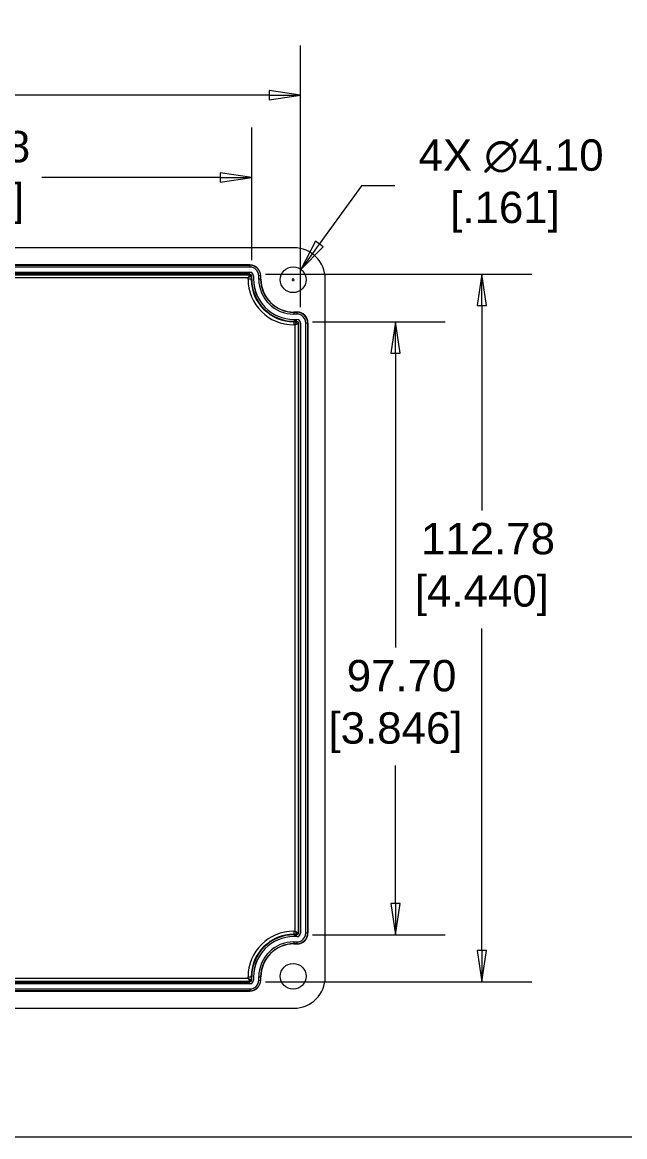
# Model space of a CAD drawing. Header units: millimetres. Extents: x 23 to 674, y 24 to 517.
# Drawn here: x 157.3 to 253.3, y 24.1 to 201.7 of the extents above; entities that cross this region are included whole.
import ezdxf

# ---------------------------------------------------------------- set-up
doc = ezdxf.new("R2010")
doc.units = ezdxf.units.MM
doc.header["$LTSCALE"] = 2.5
for name, color, linetype, lineweight in [('Dimension (ANSI)', 7, 'Continuous', 9), ('Sketch Geometry (ANSI)', 7, 'Continuous', 9), ('Symbol (ANSI)', 7, 'Continuous', 9), ('Visible (ANSI)', 7, 'Continuous', 9), ('Visible Narrow (ANSI)', 7, 'Continuous', 9)]:
    doc.layers.add(name, color=color, linetype=linetype, lineweight=lineweight)
doc.styles.add('Note Text (ANSI)', font='arial.ttf')
doc.styles.add('Text Style20', font='arial.ttf')
doc.dimstyles.new('Default - mm (ANSI)', dxfattribs={"dimscale": 2.5, "dimtxt": 2, "dimasz": 2, "dimexe": 3.175, "dimexo": 1, "dimgap": 0.8, "dimtad": 0, "dimtih": 1, "dimtoh": 1, "dimrnd": 1e-08, "dimzin": 4, "dimdsep": 46, "dimtxsty": 'Note Text (ANSI)', "dimblk": 'Filled-1', "dimcen": 0.09, "dimdle": 10, "dimclrd": 256, "dimclre": 256, "dimclrt": 256, "dimadec": 1, "dimazin": 0, "dimtfac": 1.524, "dimtofl": 0, "dimtmove": 0, "dimatfit": 3, "dimfxl": 0, "dimtolj": 1, "dimtzin": 0, "dimlwd": -1, "dimlwe": -1, "dimarcsym": 0})

# ---------------------------------------------------------------- blocks, each defined once
blk = doc.blocks.new('Title Blocks HAMMOND')
at = {"layer": 'Sketch Geometry (ANSI)'}
blk.add_line((9.353, 9.64), (173.942, 9.64), dxfattribs=at)
at = {"layer": 'Symbol (ANSI)', "style": 'Text Style20'}
blk.add_attdef('<TITLE>_001', (229.212, 16.349), '', height=5, dxfattribs=at)
blk = doc.blocks.new('Filled-1')
at = {"color": 0}
for p, q in [((0, 0), (-1, 0.15)), ((-1, 0.15), (-1, -0.15)), ((-1, 0), (0, 0)), ((-1, -0.15), (0, 0))]:
    blk.add_line(p, q, dxfattribs=at)
at = {"color": 0, "flags": 128}
blk.add_lwpolyline([(-1, -0.15), (0, 0), (-1, 0.15), (-1, -0.15)], dxfattribs=at)
at = {"color": 0}
blk.add_solid([(-1, -0.15), (0, 0), (-1, 0.15), (-1, -0.15)], dxfattribs=at)
blk = doc.blocks.new('*D7')
at = {"layer": 'Defpoints', "color": 0, "transparency": 16777216}
for p in [(201.63, 190.09), (64.56, 153.8), (201.63, 153.8)]:
    blk.add_point(p, dxfattribs=at)
at = {"layer": 'Dimension (ANSI)', "transparency": 16777216}
for p, q in [((64.56, 156.3), (64.56, 198.03)), ((201.63, 156.3), (201.63, 198.03)), ((69.56, 190.09), (107.86, 190.09)), ((196.63, 190.09), (134.85, 190.09))]:
    blk.add_line(p, q, dxfattribs=at)
at = {"layer": 'Dimension (ANSI)', "transparency": 16777216, "xscale": 5, "yscale": 5, "zscale": 5, "rotation": 180}
blk.add_blockref('Filled-1', (64.56, 190.09), dxfattribs=at)
at = {"layer": 'Dimension (ANSI)', "transparency": 16777216, "xscale": 5, "yscale": 5, "zscale": 5}
blk.add_blockref('Filled-1', (201.63, 190.09), dxfattribs=at)
at = {"layer": 'Dimension (ANSI)', "transparency": 16777216, "insert": (121.36, 190.09), "char_height": 5, "attachment_point": 5, "style": 'Note Text (ANSI)'}
blk.add_mtext('\\A1; 137.07\\P[5.396]', dxfattribs=at)
blk = doc.blocks.new('*D8')
at = {"layer": 'Defpoints', "color": 0, "transparency": 16777216}
for p in [(201.05, 154), (201.05, 56.31), (216.75, 56.31)]:
    blk.add_point(p, dxfattribs=at)
at = {"layer": 'Dimension (ANSI)', "transparency": 16777216}
for p, q in [((203.55, 154), (224.69, 154)), ((216.75, 149), (216.75, 102.07)), ((216.75, 61.31), (216.75, 83.3)), ((203.55, 56.31), (224.69, 56.31))]:
    blk.add_line(p, q, dxfattribs=at)
at = {"layer": 'Dimension (ANSI)', "transparency": 16777216, "xscale": 5, "yscale": 5, "zscale": 5}
for p, rotation in [((216.75, 154), 90), ((216.75, 56.31), 270)]:
    blk.add_blockref('Filled-1', p, dxfattribs=dict(at, rotation=rotation))
at = {"layer": 'Dimension (ANSI)', "transparency": 16777216, "insert": (216.75, 92.68), "char_height": 5, "attachment_point": 5, "style": 'Note Text (ANSI)'}
blk.add_mtext('\\A1; 97.70\\P[3.846]', dxfattribs=at)
blk = doc.blocks.new('*D9')
at = {"layer": 'Defpoints', "color": 0, "transparency": 16777216}
for p in [(193.84, 176.99), (72.06, 161.3), (193.84, 161.3)]:
    blk.add_point(p, dxfattribs=at)
at = {"layer": 'Dimension (ANSI)', "transparency": 16777216}
for p, q in [((72.06, 163.8), (72.06, 184.93)), ((193.84, 163.8), (193.84, 184.93)), ((77.06, 176.99), (133.39, 176.99)), ((188.84, 176.99), (160.38, 176.99))]:
    blk.add_line(p, q, dxfattribs=at)
at = {"layer": 'Dimension (ANSI)', "transparency": 16777216, "xscale": 5, "yscale": 5, "zscale": 5, "rotation": 180}
blk.add_blockref('Filled-1', (72.06, 176.99), dxfattribs=at)
at = {"layer": 'Dimension (ANSI)', "transparency": 16777216, "xscale": 5, "yscale": 5, "zscale": 5}
blk.add_blockref('Filled-1', (193.84, 176.99), dxfattribs=at)
at = {"layer": 'Dimension (ANSI)', "transparency": 16777216, "insert": (146.89, 176.99), "char_height": 5, "attachment_point": 5, "style": 'Note Text (ANSI)'}
blk.add_mtext('\\A1; 121.78\\P[4.794]', dxfattribs=at)
blk = doc.blocks.new('*D10')
at = {"layer": 'Defpoints', "color": 0, "transparency": 16777216}
for p in [(193.55, 161.59), (193.55, 48.81), (230.52, 48.81)]:
    blk.add_point(p, dxfattribs=at)
at = {"layer": 'Dimension (ANSI)', "transparency": 16777216}
for p, q in [((196.05, 161.59), (238.46, 161.59)), ((230.52, 156.59), (230.52, 123.9)), ((230.52, 53.81), (230.52, 105.14)), ((196.05, 48.81), (238.46, 48.81))]:
    blk.add_line(p, q, dxfattribs=at)
at = {"layer": 'Dimension (ANSI)', "transparency": 16777216, "xscale": 5, "yscale": 5, "zscale": 5}
for p, rotation in [((230.52, 161.59), 90), ((230.52, 48.81), 270)]:
    blk.add_blockref('Filled-1', p, dxfattribs=dict(at, rotation=rotation))
at = {"layer": 'Dimension (ANSI)', "transparency": 16777216, "insert": (230.52, 114.52), "char_height": 5, "attachment_point": 5, "style": 'Note Text (ANSI)'}
blk.add_mtext('\\A1; 112.78\\P[4.440]', dxfattribs=at)
blk = doc.blocks.new('*D26')
at = {"layer": 'Defpoints', "color": 0, "transparency": 16777216}
for p in [(201.66, 162.35), (199.24, 159.04)]:
    blk.add_point(p, dxfattribs=at)
at = {"layer": 'Dimension (ANSI)', "transparency": 16777216}
for p, q in [((211.36, 175.64), (204.61, 166.39)), ((216.64, 175.64), (211.36, 175.64)), ((200.22, 160.7), (200.67, 160.7)), ((200.45, 160.47), (200.45, 160.92))]:
    blk.add_line(p, q, dxfattribs=at)
at = {"layer": 'Dimension (ANSI)', "transparency": 16777216, "xscale": 5, "yscale": 5, "zscale": 5, "rotation": 233.8482467399083}
blk.add_blockref('Filled-1', (201.66, 162.35), dxfattribs=at)
at = {"layer": 'Dimension (ANSI)', "transparency": 16777216, "insert": (234.2, 175.64), "char_height": 5, "attachment_point": 5, "style": 'Note Text (ANSI)'}
blk.add_mtext('\\A1; 4X ∅4.10\\P[.161]', dxfattribs=at)

msp = doc.modelspace()

# ---------------------------------------------------------------- linework, layer by layer
at = {"layer": 'Visible (ANSI)'}
for p, q in [((200.5507, 165.796), (65.3473, 165.796)), ((193.549, 163.046), (72.349, 163.046)), ((72.349, 161.8698), (193.549, 161.8698)), ((193.549, 161.5852), (72.349, 161.5852)), ((193.8383, 160.796), (193.8383, 161.296)), ((194.1229, 161.296), (194.1229, 160.796)), ((195.299, 160.796), (195.299, 161.296)), ((205.549, 49.5943), (205.549, 160.7977)), ((201.049, 155.546), (200.549, 155.546)), ((200.549, 154.3698), (201.049, 154.3698)), ((201.049, 154.0852), (200.549, 154.0852)), ((201.3383, 56.596), (201.3383, 153.796)), ((201.6229, 153.796), (201.6229, 56.596)), ((202.799, 56.596), (202.799, 153.796)), ((200.549, 56.3067), (201.049, 56.3067)), ((201.049, 56.0221), (200.549, 56.0221)), ((200.549, 54.846), (201.049, 54.846)), ((72.349, 48.8067), (193.549, 48.8067)), ((193.549, 48.5221), (72.349, 48.5221)), ((193.8383, 49.096), (193.8383, 49.596)), ((194.1229, 49.596), (194.1229, 49.096)), ((195.299, 49.096), (195.299, 49.596)), ((72.349, 47.346), (193.549, 47.346)), ((65.3473, 44.596), (200.5507, 44.596))]:
    msp.add_line(p, q, dxfattribs=at)
for centre in [(200.449, 160.696), (200.449, 49.696)]:
    msp.add_circle(centre, 2.05, dxfattribs=at)
for centre, radius, start, end in [((193.549, 161.296), 1.75, 0, 90), ((193.549, 161.296), 0.5739, 0, 90), ((193.549, 161.296), 0.2893, 0, 90), ((200.549, 160.796), 6.7107, 180, 270), ((200.549, 160.796), 6.4261, 180, 270), ((200.549, 160.796), 6.4261, 180, 270), ((200.549, 160.796), 5.25, 180, 270), ((201.049, 153.796), 1.75, 0, 90), ((201.049, 153.796), 0.5739, 0, 90), ((201.049, 153.796), 0.2893, 0, 90), ((200.549, 49.596), 6.7107, 90, 180), ((200.549, 49.596), 6.4261, 90, 180), ((200.549, 49.596), 6.4261, 90, 180), ((201.049, 56.596), 0.5739, 270, 0), ((201.049, 56.596), 0.2893, 270, 0), ((201.049, 56.596), 1.75, 270, 0), ((200.549, 49.596), 5.25, 90, 180), ((193.549, 49.096), 0.5739, 270, 0), ((193.549, 49.096), 0.2893, 270, 0), ((193.549, 49.096), 1.75, 270, 0)]:
    msp.add_arc(centre, radius, start, end, dxfattribs=at)
for centre, major_axis, start_param, end_param in [((200.5473, 160.7943), (-3.538, -3.538), 2.35653711, 3.9266482), ((200.5473, 49.5977), (3.538, -3.538), 5.49812976, 7.06824085)]:
    msp.add_ellipse(centre, major_axis=major_axis, ratio=0.999315, start_param=start_param, end_param=end_param, dxfattribs=at)
at = {"layer": 'Visible Narrow (ANSI)'}
for p, q in [((72.349, 163.0143), (193.549, 163.0143)), ((193.549, 162.7144), (72.349, 162.7144)), ((72.349, 161.8775), (193.549, 161.8775)), ((193.549, 163.0143), (193.549, 163.046)), ((193.549, 163.0143), (193.549, 162.7144)), ((193.549, 161.8775), (193.549, 161.8698)), ((72.349, 161.5037), (193.549, 161.5037)), ((193.2569, 161.0039), (72.6411, 161.0039)), ((193.2569, 160.796), (193.2569, 161.0039)), ((193.7567, 160.796), (193.2569, 160.796)), ((193.549, 161.5037), (193.549, 161.5852)), ((193.7567, 161.296), (193.8383, 161.296)), ((193.7567, 161.296), (193.7567, 160.796)), ((193.7567, 160.796), (193.8383, 160.796)), ((194.1305, 161.296), (194.1229, 161.296)), ((194.1305, 160.796), (194.1229, 160.796)), ((194.1305, 161.296), (194.1305, 160.796)), ((194.9675, 160.796), (194.9675, 161.296)), ((195.2674, 161.296), (194.9675, 161.296)), ((195.2674, 160.796), (194.9675, 160.796)), ((195.2674, 161.296), (195.299, 161.296)), ((195.2674, 161.296), (195.2674, 160.796)), ((195.2674, 160.796), (195.299, 160.796)), ((200.549, 155.5143), (200.549, 155.546)), ((200.549, 155.5143), (201.049, 155.5143)), ((200.549, 155.5143), (200.549, 155.2144)), ((201.049, 155.2144), (200.549, 155.2144)), ((201.049, 155.5143), (201.049, 155.546)), ((201.049, 155.5143), (201.049, 155.2144)), ((200.549, 154.3775), (201.049, 154.3775)), ((200.549, 154.3698), (200.549, 154.3775)), ((200.549, 154.0037), (200.549, 154.0852)), ((200.549, 154.0037), (201.049, 154.0037)), ((200.549, 154.0037), (200.549, 153.5039)), ((200.7569, 153.5039), (200.549, 153.5039)), ((200.7569, 56.888), (200.7569, 153.5039)), ((201.049, 154.3698), (201.049, 154.3775)), ((201.049, 154.0037), (201.049, 154.0852)), ((201.2567, 153.796), (201.3383, 153.796)), ((201.2567, 153.796), (201.2567, 56.596)), ((201.6229, 153.796), (201.6305, 153.796)), ((201.6305, 153.796), (201.6305, 56.596)), ((202.4675, 56.596), (202.4675, 153.796)), ((202.7674, 153.796), (202.4675, 153.796)), ((202.7674, 153.796), (202.799, 153.796)), ((202.7674, 153.796), (202.7674, 56.596)), ((200.549, 56.888), (200.7569, 56.888)), ((200.549, 56.888), (200.549, 56.3882)), ((200.549, 56.3882), (200.549, 56.3067)), ((201.049, 56.3882), (200.549, 56.3882)), ((200.549, 56.0221), (200.549, 56.0144)), ((201.049, 56.0144), (200.549, 56.0144)), ((200.549, 55.1775), (201.049, 55.1775)), ((200.549, 55.1775), (200.549, 54.8776)), ((201.049, 56.3882), (201.049, 56.3067)), ((201.049, 56.0221), (201.049, 56.0144)), ((201.049, 55.1775), (201.049, 54.8776)), ((201.2567, 56.596), (201.3383, 56.596)), ((201.6229, 56.596), (201.6305, 56.596)), ((202.4675, 56.596), (202.7674, 56.596)), ((202.7674, 56.596), (202.799, 56.596)), ((200.549, 54.8776), (200.549, 54.846)), ((201.049, 54.8776), (200.549, 54.8776)), ((201.049, 54.8776), (201.049, 54.846)), ((193.549, 48.8882), (72.349, 48.8882)), ((193.549, 48.5144), (72.349, 48.5144)), ((72.6411, 49.388), (193.2569, 49.388)), ((193.2569, 49.388), (193.2569, 49.596)), ((193.2569, 49.596), (193.7567, 49.596)), ((193.549, 48.8882), (193.549, 48.8067)), ((193.549, 48.5221), (193.549, 48.5144)), ((193.7567, 49.596), (193.8383, 49.596)), ((193.7567, 49.596), (193.7567, 49.096)), ((193.7567, 49.096), (193.8383, 49.096)), ((194.1229, 49.596), (194.1305, 49.596)), ((194.1229, 49.096), (194.1305, 49.096)), ((194.1305, 49.596), (194.1305, 49.096)), ((194.9675, 49.096), (194.9675, 49.596)), ((194.9675, 49.596), (195.2674, 49.596)), ((194.9675, 49.096), (195.2674, 49.096)), ((195.2674, 49.596), (195.299, 49.596)), ((195.2674, 49.596), (195.2674, 49.096)), ((195.2674, 49.096), (195.299, 49.096)), ((72.349, 47.6775), (193.549, 47.6775)), ((193.549, 47.3776), (72.349, 47.3776)), ((193.549, 47.6775), (193.549, 47.3776)), ((193.549, 47.3776), (193.549, 47.346))]:
    msp.add_line(p, q, dxfattribs=at)
for centre, radius, start, end in [((193.549, 161.296), 1.7184, 0, 90), ((193.549, 161.296), 1.4185, 0, 90), ((193.549, 161.296), 0.5815, 0, 90), ((200.549, 160.796), 7.2921, 180, 270), ((200.549, 160.796), 6.7922, 180, 270), ((200.549, 160.796), 6.4185, 180, 270), ((200.549, 160.796), 5.5815, 180, 270), ((200.549, 160.796), 5.2816, 180, 270), ((201.049, 153.796), 1.7184, 0, 90), ((201.049, 153.796), 1.4185, 0, 90), ((201.049, 153.796), 0.5815, 0, 90), ((200.549, 49.596), 7.2921, 90, 180), ((200.549, 49.596), 6.7922, 90, 180), ((200.549, 49.596), 6.4185, 90, 180), ((200.549, 49.596), 5.5815, 90, 180), ((201.049, 56.596), 1.4185, 270, 0), ((201.049, 56.596), 0.5815, 270, 0), ((201.049, 56.596), 1.7184, 270, 0), ((200.549, 49.596), 5.2816, 90, 180), ((193.549, 49.096), 1.4185, 270, 0), ((193.549, 49.096), 0.5815, 270, 0), ((193.549, 49.096), 1.7184, 270, 0)]:
    msp.add_arc(centre, radius, start, end, dxfattribs=at)
for points, knots in [([(193.549, 161.5037), (193.549, 161.503), (193.5472, 161.4992), (193.5402, 161.4859), (193.535, 161.4765), (193.5243, 161.4577), (193.5201, 161.4502), (193.5107, 161.4339), (193.5056, 161.425), (193.4946, 161.406), (193.4887, 161.3959), (193.4762, 161.3745), (193.4695, 161.3631), (193.4552, 161.3388), (193.4477, 161.3259), (193.4321, 161.2995), (193.4241, 161.2859), (193.4077, 161.2581), (193.3992, 161.2438), (193.3819, 161.2144), (193.373, 161.1994), (193.3463, 161.1545), (193.3282, 161.1239), (193.292, 161.063), (193.274, 161.0327), (193.2569, 161.0039)], [0, 0, 0, 0, 0.11258565, 0.11258565, 0.2251713, 0.2251713, 0.28858504, 0.28858504, 0.35199878, 0.35199878, 0.41541252, 0.41541252, 0.47882626, 0.47882626, 0.54547262, 0.54547262, 0.61211899, 0.61211899, 0.67876535, 0.67876535, 0.74541171, 0.74541171, 0.87270585, 0.87270585, 1, 1, 1, 1]), ([(193.7567, 161.296), (193.7559, 161.296), (193.7515, 161.2938), (193.7436, 161.2896), (193.7396, 161.2875), (193.7348, 161.2848), (193.729, 161.2816), (193.7233, 161.2784), (193.7158, 161.2742), (193.7092, 161.2704), (193.6959, 161.2629), (193.6796, 161.2535), (193.6601, 161.2421), (193.6504, 161.2365), (193.6398, 161.2303), (193.6285, 161.2237), (193.6229, 161.2204), (193.617, 161.217), (193.611, 161.2135), (193.6049, 161.2099), (193.5974, 161.2055), (193.5922, 161.2025), (193.5716, 161.1904), (193.5482, 161.1765), (193.5218, 161.1609), (193.5086, 161.1531), (193.4946, 161.1449), (193.4799, 161.1362), (193.4726, 161.1319), (193.4651, 161.1274), (193.4574, 161.1229), (193.4535, 161.1206), (193.4497, 161.1183), (193.4457, 161.116), (193.4418, 161.1136), (193.4361, 161.1103), (193.4338, 161.1089), (193.3962, 161.0866), (193.3373, 161.0516), (193.2569, 161.0039)], [0, 0, 0, 0, 0.125, 0.125, 0.125, 0.1875, 0.1875, 0.1875, 0.25, 0.25, 0.25, 0.375, 0.375, 0.375, 0.4375, 0.4375, 0.4375, 0.46875, 0.46875, 0.46875, 0.5, 0.5, 0.5, 0.625, 0.625, 0.625, 0.6875, 0.6875, 0.6875, 0.71875, 0.71875, 0.71875, 0.734375, 0.734375, 0.734375, 0.75, 0.75, 0.75, 1, 1, 1, 1]), ([(193.549, 161.5037), (193.5762, 161.5037), (193.6034, 161.4981), (193.6535, 161.4773), (193.6766, 161.4621), (193.7151, 161.4236), (193.7303, 161.4005), (193.7511, 161.3503), (193.7567, 161.3232), (193.7567, 161.296)], [0, 0, 0, 0, 0.25, 0.25, 0.5, 0.5, 0.75, 0.75, 1, 1, 1, 1]), ([(200.7569, 153.5039), (200.7808, 153.5441), (200.8015, 153.5791), (200.8277, 153.6233), (200.8357, 153.6367), (200.8464, 153.6547), (200.8515, 153.6632), (200.8561, 153.671), (200.8591, 153.676), (200.8595, 153.6767), (200.881, 153.7129), (200.8983, 153.7423), (200.9217, 153.7819), (200.9291, 153.7944), (200.9395, 153.812), (200.9429, 153.8177), (200.9494, 153.8287), (200.9517, 153.8328), (200.9706, 153.865), (200.9838, 153.8876), (201.0008, 153.9168), (201.006, 153.9258), (201.0154, 153.9421), (201.0192, 153.9487), (201.0405, 153.9861), (201.049, 154.002), (201.049, 154.0037)], [0, 0, 0, 0, 0.125, 0.125, 0.1875, 0.1875, 0.21875, 0.234375, 0.234375, 0.25, 0.25, 0.375, 0.375, 0.4375, 0.4375, 0.46875, 0.46875, 0.5, 0.5, 0.625, 0.625, 0.6875, 0.6875, 0.75, 0.75, 1, 1, 1, 1]), ([(200.7569, 153.5039), (200.7857, 153.521), (200.816, 153.539), (200.8769, 153.5751), (200.9075, 153.5933), (200.9524, 153.6199), (200.9674, 153.6288), (200.9968, 153.6462), (201.0111, 153.6547), (201.039, 153.6711), (201.0525, 153.6791), (201.0789, 153.6947), (201.0918, 153.7022), (201.1162, 153.7165), (201.1275, 153.7231), (201.1489, 153.7357), (201.1591, 153.7416), (201.178, 153.7526), (201.1869, 153.7577), (201.2032, 153.767), (201.2107, 153.7713), (201.2295, 153.782), (201.239, 153.7872), (201.2522, 153.7942), (201.256, 153.796), (201.2567, 153.796)], [0, 0, 0, 0, 0.12729415, 0.12729415, 0.25458829, 0.25458829, 0.32123465, 0.32123465, 0.38788101, 0.38788101, 0.45452738, 0.45452738, 0.52117374, 0.52117374, 0.58458748, 0.58458748, 0.64800122, 0.64800122, 0.71141496, 0.71141496, 0.7748287, 0.7748287, 0.88741435, 0.88741435, 1, 1, 1, 1]), ([(201.049, 154.0037), (201.0762, 154.0037), (201.1034, 153.9981), (201.1535, 153.9773), (201.1766, 153.9621), (201.2151, 153.9236), (201.2303, 153.9005), (201.2511, 153.8503), (201.2567, 153.8232), (201.2567, 153.796)], [0, 0, 0, 0, 0.25, 0.25, 0.5, 0.5, 0.75, 0.75, 1, 1, 1, 1]), ([(200.7569, 56.888), (200.774, 56.8593), (200.792, 56.829), (200.8282, 56.7681), (200.8463, 56.7375), (200.873, 56.6926), (200.8819, 56.6775), (200.8992, 56.6482), (200.9077, 56.6339), (200.9241, 56.606), (200.9321, 56.5924), (200.9477, 56.566), (200.9552, 56.5532), (200.9695, 56.5288), (200.9762, 56.5175), (200.9887, 56.496), (200.9946, 56.4859), (201.0056, 56.4669), (201.0107, 56.4581), (201.0201, 56.4417), (201.0243, 56.4342), (201.035, 56.4154), (201.0402, 56.406), (201.0472, 56.3928), (201.049, 56.389), (201.049, 56.3882)], [0, 0, 0, 0, 0.12729415, 0.12729415, 0.25458829, 0.25458829, 0.32123465, 0.32123465, 0.38788101, 0.38788101, 0.45452738, 0.45452738, 0.52117374, 0.52117374, 0.58458748, 0.58458748, 0.64800122, 0.64800122, 0.71141496, 0.71141496, 0.7748287, 0.7748287, 0.88741435, 0.88741435, 1, 1, 1, 1]), ([(200.7569, 56.888), (200.7971, 56.8642), (200.8321, 56.8435), (200.8763, 56.8172), (200.8897, 56.8093), (200.9077, 56.7986), (200.9162, 56.7935), (200.924, 56.7889), (200.929, 56.7859), (200.9297, 56.7854), (200.966, 56.764), (200.9953, 56.7466), (201.0349, 56.7232), (201.0474, 56.7158), (201.065, 56.7055), (201.0707, 56.7021), (201.0817, 56.6956), (201.0858, 56.6932), (201.118, 56.6744), (201.1406, 56.6611), (201.1698, 56.6442), (201.1788, 56.639), (201.1951, 56.6295), (201.2017, 56.6257), (201.2391, 56.6045), (201.255, 56.596), (201.2567, 56.596)], [0, 0, 0, 0, 0.125, 0.125, 0.1875, 0.1875, 0.21875, 0.234375, 0.234375, 0.25, 0.25, 0.375, 0.375, 0.4375, 0.4375, 0.46875, 0.46875, 0.5, 0.5, 0.625, 0.625, 0.6875, 0.6875, 0.75, 0.75, 1, 1, 1, 1]), ([(201.2567, 56.596), (201.2567, 56.5687), (201.2511, 56.5416), (201.2303, 56.4914), (201.2151, 56.4683), (201.1766, 56.4299), (201.1535, 56.4147), (201.1034, 56.3938), (201.0762, 56.3882), (201.049, 56.3882)], [0, 0, 0, 0, 0.25, 0.25, 0.5, 0.5, 0.75, 0.75, 1, 1, 1, 1]), ([(193.2569, 49.388), (193.274, 49.3593), (193.292, 49.329), (193.3282, 49.2681), (193.3463, 49.2375), (193.373, 49.1926), (193.3819, 49.1775), (193.3992, 49.1482), (193.4077, 49.1339), (193.4241, 49.106), (193.4321, 49.0924), (193.4477, 49.066), (193.4552, 49.0532), (193.4695, 49.0288), (193.4762, 49.0175), (193.4887, 48.996), (193.4946, 48.9859), (193.5056, 48.9669), (193.5107, 48.9581), (193.5201, 48.9417), (193.5243, 48.9342), (193.535, 48.9154), (193.5402, 48.906), (193.5472, 48.8928), (193.549, 48.889), (193.549, 48.8882)], [0, 0, 0, 0, 0.12729415, 0.12729415, 0.25458829, 0.25458829, 0.32123465, 0.32123465, 0.38788101, 0.38788101, 0.45452738, 0.45452738, 0.52117374, 0.52117374, 0.58458748, 0.58458748, 0.64800122, 0.64800122, 0.71141496, 0.71141496, 0.7748287, 0.7748287, 0.88741435, 0.88741435, 1, 1, 1, 1]), ([(193.2569, 49.388), (193.2971, 49.3642), (193.3321, 49.3435), (193.3763, 49.3172), (193.3897, 49.3093), (193.4077, 49.2986), (193.4162, 49.2935), (193.424, 49.2889), (193.429, 49.2859), (193.4297, 49.2854), (193.466, 49.264), (193.4953, 49.2466), (193.5349, 49.2232), (193.5474, 49.2158), (193.565, 49.2055), (193.5707, 49.2021), (193.5817, 49.1956), (193.5858, 49.1932), (193.618, 49.1744), (193.6406, 49.1611), (193.6698, 49.1442), (193.6788, 49.139), (193.6951, 49.1295), (193.7017, 49.1257), (193.7391, 49.1045), (193.755, 49.096), (193.7567, 49.096)], [0, 0, 0, 0, 0.125, 0.125, 0.1875, 0.1875, 0.21875, 0.234375, 0.234375, 0.25, 0.25, 0.375, 0.375, 0.4375, 0.4375, 0.46875, 0.46875, 0.5, 0.5, 0.625, 0.625, 0.6875, 0.6875, 0.75, 0.75, 1, 1, 1, 1]), ([(193.7567, 49.096), (193.7567, 49.0687), (193.7511, 49.0416), (193.7303, 48.9914), (193.7151, 48.9683), (193.6766, 48.9299), (193.6535, 48.9147), (193.6034, 48.8938), (193.5762, 48.8882), (193.549, 48.8882)], [0, 0, 0, 0, 0.25, 0.25, 0.5, 0.5, 0.75, 0.75, 1, 1, 1, 1])]:
    msp.add_open_spline(points, degree=3, knots=knots, dxfattribs=at)

# ---------------------------------------------------------------- block references
at = {"xscale": 2.5, "yscale": 2.5, "zscale": 2.5}
msp.add_blockref('Title Blocks HAMMOND', (-0.6221, 0.0312), dxfattribs=at)

# ---------------------------------------------------------------- dimensions: what is measured, and where the dimension line sits
at = {"layer": 'Dimension (ANSI)'}
for base, p1, p2, angle, text, override, picture, middle in [((201.6305, 190.0915), (64.5597, 153.796), (201.6305, 153.796), 180, ' <>\\X[5.396]', {"dimgap": 0.8, "dimtih": 0, "dimtoh": 0, "dimdec": 2, "dimpost": '\\X', "dimtol": 0, "dimlim": 0, "dimtp": 0, "dimtm": 0, "dimtdec": 2, "dimatfit": 1}, '*D7', (121.3585, 190.0915)), ((193.8383, 176.9919), (72.0597, 161.296), (193.8383, 161.296), 180, ' <>\\X[4.794]', {"dimgap": 0.8, "dimtih": 0, "dimtoh": 0, "dimdec": 2, "dimpost": '\\X', "dimtol": 0, "dimlim": 0, "dimtp": 0, "dimtm": 0, "dimtdec": 2, "dimatfit": 1}, '*D9', (146.8859, 176.9919)), ((230.5219, 48.8067), (193.549, 161.5852), (193.549, 48.8067), 90, ' <>\\X[4.440]', {"dimgap": 0.8, "dimdec": 2, "dimpost": '\\X', "dimtol": 0, "dimlim": 0, "dimtp": 0, "dimtm": 0, "dimtdec": 2, "dimatfit": 1}, '*D10', (230.5219, 114.5168)), ((216.7505, 56.3067), (201.049, 154.0037), (201.049, 56.3067), 90, ' <>\\X[3.846]', {"dimgap": 0.8, "dimdec": 2, "dimpost": '\\X', "dimtol": 0, "dimlim": 0, "dimtp": 0, "dimtm": 0, "dimtdec": 2, "dimatfit": 1}, '*D8', (216.7505, 92.6841))]:
    dim = msp.add_linear_dim(base=base, p1=p1, p2=p2, angle=angle, text=text, dimstyle='Default - mm (ANSI)', override=override, dxfattribs=at)
    dim.commit()
    dim.dimension.update_dxf_attribs({"geometry": picture, "text_midpoint": middle, "dimtype": 160})
dim = msp.add_diameter_dim_2p(p1=(199.2396, 159.0407), p2=(201.6583, 162.3513), text=' 4X <>\\X[.161]', dimstyle='Default - mm (ANSI)', override={"dimgap": 0.8, "dimdec": 2, "dimlfac": 1, "dimpost": '\\X', "dimtol": 0, "dimlim": 0, "dimtp": 0, "dimtm": 0, "dimtdec": 2}, dxfattribs=at)
dim.commit()
dim.dimension.update_dxf_attribs({"geometry": '*D26', "text_midpoint": (234.2021, 175.6351), "dimtype": 163})

doc.saveas('drawing.dxf')
